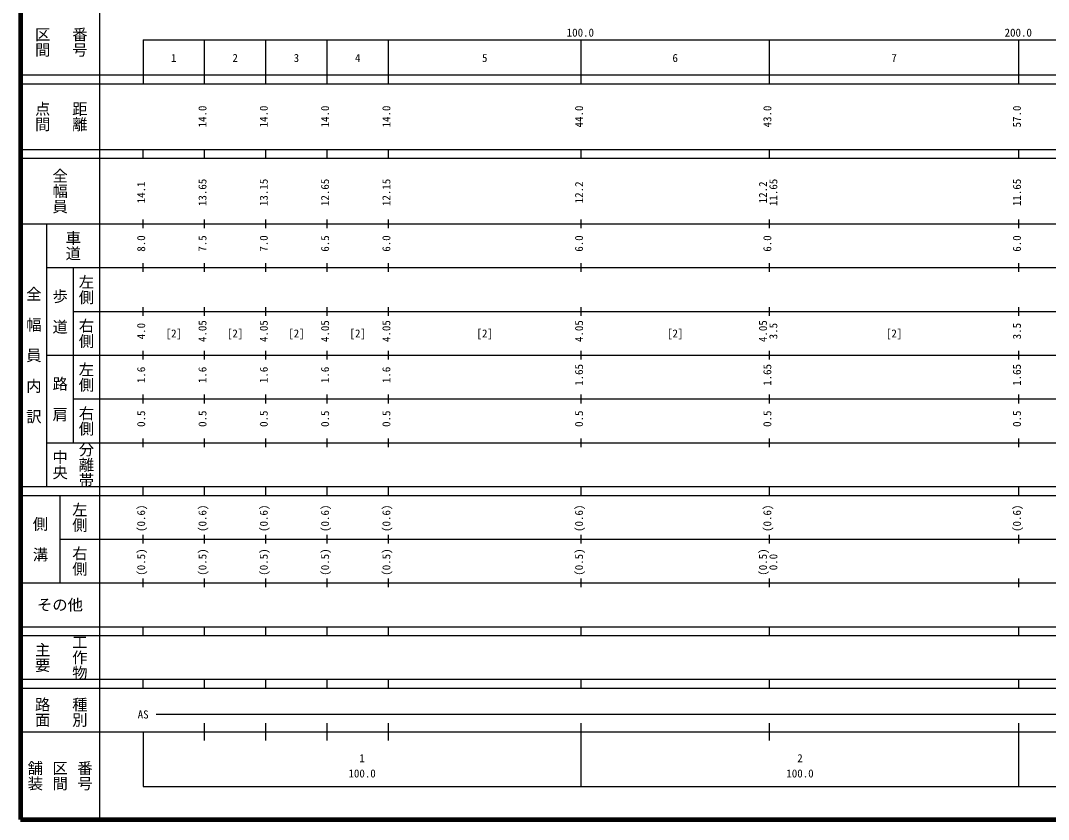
# Model space of a CAD drawing. Units: millimetres on the paper, enlarged 1000 times. Extents: x 40000 to 680000, y 20000 to 380000.
# Drawn here: x 40000 to 274739, y 20000 to 202409 of the extents above; entities that cross this region are included whole.
import ezdxf
from ezdxf.enums import TextEntityAlignment as Align

# ---------------------------------------------------------------- set-up
doc = ezdxf.new("R2010")
doc.units = ezdxf.units.MM
doc.header["$LTSCALE"] = 1000
doc.layers.add('M-TTL', color=2, linetype='Continuous', lineweight=140)
doc.layers.add('M-TTL-BAND', color=7, linetype='Continuous', lineweight=25)
doc.styles.add('@ＭＳ ゴシック', font='')
doc.styles.add('ＭＳ ゴシック', font='')
doc.styles.get('@ＭＳ ゴシック').set_extended_font_data('@MS Gothic')
doc.styles.get('ＭＳ ゴシック').set_extended_font_data('MS Gothic')

msp = doc.modelspace()

# ---------------------------------------------------------------- linework, layer by layer
at = {"layer": 'M-TTL'}
for p, q in [((40000, 380000), (40000, 20000)), ((40000, 20000), (680000, 20000))]:
    msp.add_line(p, q, dxfattribs=at)
at = {"layer": 'M-TTL-BAND'}
for p, q in [((58000, 370000), (58000, 20000)), ((68000, 198000), (579000, 198000)), ((68000, 198000), (68000, 188000)), ((82000, 188000), (82000, 198000)), ((96000, 188000), (96000, 198000)), ((110000, 188000), (110000, 198000)), ((124000, 188000), (124000, 198000)), ((168000, 188000), (168000, 198000)), ((211000, 188000), (211000, 198000)), ((268000, 188000), (268000, 198000)), ((40000, 190000), (579000, 190000)), ((40000, 188000), (579000, 188000)), ((40000, 173000), (579000, 173000)), ((68000, 171000), (68000, 173000)), ((82000, 171000), (82000, 173000)), ((96000, 171000), (96000, 173000)), ((110000, 171000), (110000, 173000)), ((124000, 171000), (124000, 173000)), ((168000, 171000), (168000, 173000)), ((211000, 171000), (211000, 173000)), ((268000, 171000), (268000, 173000)), ((40000, 171000), (579000, 171000)), ((40000, 156000), (579000, 156000)), ((46000, 96000), (46000, 156000)), ((68000, 155000), (68000, 157000)), ((82000, 155000), (82000, 157000)), ((96000, 155000), (96000, 157000)), ((110000, 155000), (110000, 157000)), ((124000, 155000), (124000, 157000)), ((168000, 155000), (168000, 157000)), ((211000, 155000), (211000, 157000)), ((268000, 155000), (268000, 157000)), ((46000, 146000), (579000, 146000)), ((52000, 146000), (52000, 106000)), ((68000, 145000), (68000, 147000)), ((82000, 145000), (82000, 147000)), ((96000, 145000), (96000, 147000)), ((110000, 145000), (110000, 147000)), ((124000, 145000), (124000, 147000)), ((168000, 145000), (168000, 147000)), ((211000, 145000), (211000, 147000)), ((268000, 145000), (268000, 147000)), ((68000, 135000), (68000, 137000)), ((82000, 135000), (82000, 137000)), ((96000, 135000), (96000, 137000)), ((110000, 135000), (110000, 137000)), ((124000, 135000), (124000, 137000)), ((168000, 135000), (168000, 137000)), ((211000, 135000), (211000, 137000)), ((268000, 135000), (268000, 137000)), ((52000, 136000), (579000, 136000)), ((68000, 125000), (68000, 127000)), ((82000, 125000), (82000, 127000)), ((96000, 125000), (96000, 127000)), ((110000, 125000), (110000, 127000)), ((124000, 125000), (124000, 127000)), ((168000, 125000), (168000, 127000)), ((211000, 125000), (211000, 127000)), ((268000, 125000), (268000, 127000)), ((46000, 126000), (579000, 126000)), ((52000, 116000), (579000, 116000)), ((68000, 115000), (68000, 117000)), ((82000, 115000), (82000, 117000)), ((96000, 115000), (96000, 117000)), ((110000, 115000), (110000, 117000)), ((124000, 115000), (124000, 117000)), ((168000, 115000), (168000, 117000)), ((211000, 115000), (211000, 117000)), ((268000, 115000), (268000, 117000)), ((46000, 106000), (579000, 106000)), ((68000, 105000), (68000, 107000)), ((82000, 105000), (82000, 107000)), ((96000, 105000), (96000, 107000)), ((110000, 105000), (110000, 107000)), ((124000, 105000), (124000, 107000)), ((168000, 105000), (168000, 107000)), ((211000, 105000), (211000, 107000)), ((268000, 105000), (268000, 107000)), ((40000, 96000), (579000, 96000)), ((40000, 94000), (579000, 94000)), ((49000, 94000), (49000, 74000)), ((68000, 94000), (68000, 96000)), ((82000, 94000), (82000, 96000)), ((96000, 94000), (96000, 96000)), ((110000, 94000), (110000, 96000)), ((124000, 94000), (124000, 96000)), ((168000, 94000), (168000, 96000)), ((211000, 94000), (211000, 96000)), ((268000, 94000), (268000, 96000)), ((68000, 83000), (68000, 85000)), ((82000, 83000), (82000, 85000)), ((96000, 83000), (96000, 85000)), ((110000, 83000), (110000, 85000)), ((124000, 83000), (124000, 85000)), ((168000, 83000), (168000, 85000)), ((211000, 83000), (211000, 85000)), ((268000, 83000), (268000, 85000)), ((49000, 84000), (579000, 84000)), ((40000, 74000), (579000, 74000)), ((68000, 73000), (68000, 75000)), ((82000, 73000), (82000, 75000)), ((96000, 73000), (96000, 75000)), ((110000, 73000), (110000, 75000)), ((124000, 73000), (124000, 75000)), ((168000, 73000), (168000, 75000)), ((211000, 73000), (211000, 75000)), ((268000, 73000), (268000, 75000)), ((40000, 64000), (579000, 64000)), ((68000, 62000), (68000, 64000)), ((82000, 62000), (82000, 64000)), ((96000, 62000), (96000, 64000)), ((110000, 62000), (110000, 64000)), ((124000, 62000), (124000, 64000)), ((168000, 62000), (168000, 64000)), ((211000, 62000), (211000, 64000)), ((268000, 62000), (268000, 64000)), ((40000, 62000), (579000, 62000)), ((40000, 52000), (579000, 52000)), ((68000, 50000), (68000, 52000)), ((82000, 50000), (82000, 52000)), ((96000, 50000), (96000, 52000)), ((110000, 50000), (110000, 52000)), ((124000, 50000), (124000, 52000)), ((168000, 50000), (168000, 52000)), ((211000, 50000), (211000, 52000)), ((268000, 50000), (268000, 52000)), ((40000, 50000), (579000, 50000)), ((71000, 44000), (565000, 44000)), ((40000, 40000), (579000, 40000)), ((68000, 40000), (68000, 27500)), ((82000, 38000), (82000, 42000)), ((96000, 38000), (96000, 42000)), ((110000, 38000), (110000, 42000)), ((124000, 38000), (124000, 42000)), ((168000, 27500), (168000, 42000)), ((211000, 38000), (211000, 42000)), ((268000, 27500), (268000, 42000)), ((68000, 27500), (579000, 27500))]:
    msp.add_line(p, q, dxfattribs=at)

# ---------------------------------------------------------------- texts
at = {"layer": 'M-TTL-BAND', "style": '@ＭＳ ゴシック'}
for s, p in [('区間', (45000, 197500)), ('番号', (53500, 197500)), ('点間', (45000, 180500)), ('距離', (53500, 180500)), ('全幅員', (49000, 163500)), ('車道', (52000, 151000)), ('左側', (55000, 141000)), ('全\u3000幅\u3000員\u3000内\u3000訳', (43000, 126000)), ('歩\u3000道', (49000, 136000)), ('右側', (55000, 131000)), ('左側', (55000, 121000)), ('路\u3000肩', (49000, 116000)), ('右側', (55000, 111000)), ('分離帯', (55000, 101000)), ('中央', (49000, 101000)), ('左側', (53500, 89000)), ('側\u3000溝', (44500, 84000)), ('右側', (53500, 79000)), ('工作物', (53500, 57000)), ('主要', (45000, 57000)), ('路面', (45000, 44500)), ('種別', (53500, 44500)), ('舗装', (43333, 30000)), ('区間', (49000, 30000)), ('番号', (54667, 30000))]:
    msp.add_text(s, height=2566, rotation=270, dxfattribs=at).set_placement(p, align=Align.MIDDLE_CENTER)
at = {"layer": 'M-TTL-BAND', "style": 'ＭＳ ゴシック'}
for s, p in [('100.0', (167844, 198195)), ('200.0', (267844, 198195)), ('1', (75000, 192405)), ('2', (89000, 192405)), ('3', (103000, 192405)), ('4', (117000, 192405)), ('5', (146000, 192405)), ('6', (189500, 192405)), ('7', (239500, 192405)), ('[2]', (75000, 129500)), ('[2]', (89000, 129500)), ('[2]', (103000, 129500)), ('[2]', (117000, 129500)), ('[2]', (146000, 129500)), ('[2]', (189500, 129500)), ('[2]', (239500, 129500)), ('AS', (68000, 42500)), ('1', (118000, 32523)), ('2', (218000, 32523)), ('100.0', (118000, 29033)), ('100.0', (218000, 29033))]:
    msp.add_text(s, height=1833, dxfattribs=at).set_placement(p, align=Align.BOTTOM_CENTER)
for s, p in [('14.0', (83000, 180500)), ('14.0', (97000, 180500)), ('14.0', (111000, 180500)), ('14.0', (125000, 180500)), ('44.0', (169000, 180500)), ('43.0', (212000, 180500)), ('57.0', (269000, 180500)), ('14.1', (69000, 163174)), ('13.65', (83000, 163174)), ('13.15', (97000, 163174)), ('12.65', (111000, 163174)), ('12.15', (125000, 163174)), ('12.2', (169000, 163174)), ('12.2', (211000, 163174)), ('11.65', (213370, 163174)), ('11.65', (269000, 163174)), ('8.0', (69000, 151500)), ('7.5', (83000, 151500)), ('7.0', (97000, 151500)), ('6.5', (111000, 151500)), ('6.0', (125000, 151500)), ('6.0', (169000, 151500)), ('6.0', (212000, 151500)), ('6.0', (269000, 151500)), ('4.05', (83000, 131500)), ('4.05', (97000, 131500)), ('4.05', (111000, 131500)), ('4.05', (125000, 131500)), ('4.05', (169000, 131500)), ('4.05', (211000, 131500)), ('4.0', (69000, 131500)), ('3.5', (213370, 131500)), ('3.5', (269000, 131500)), ('1.6', (69000, 121500)), ('1.6', (83000, 121500)), ('1.6', (97000, 121500)), ('1.6', (111000, 121500)), ('1.6', (125000, 121500)), ('1.65', (169000, 121500)), ('1.65', (212000, 121500)), ('1.65', (269000, 121500)), ('0.5', (69000, 111500)), ('0.5', (83000, 111500)), ('0.5', (97000, 111500)), ('0.5', (111000, 111500)), ('0.5', (125000, 111500)), ('0.5', (169000, 111500)), ('0.5', (212000, 111500)), ('0.5', (269000, 111500)), ('(0.6)', (69000, 88764)), ('(0.6)', (83000, 88764)), ('(0.6)', (97000, 88764)), ('(0.6)', (111000, 88764)), ('(0.6)', (125000, 88764)), ('(0.6)', (169000, 88764)), ('(0.6)', (212000, 88764)), ('(0.6)', (269000, 88764)), ('(0.5)', (69000, 78764)), ('(0.5)', (83000, 78764)), ('(0.5)', (97000, 78764)), ('(0.5)', (111000, 78764)), ('(0.5)', (125000, 78764)), ('(0.5)', (169000, 78764)), ('(0.5)', (211000, 78764)), ('0.0', (213370, 78764))]:
    msp.add_text(s, height=1833, rotation=90, dxfattribs=at).set_placement(p, align=Align.BOTTOM_CENTER)
msp.add_text('その他', height=2566, dxfattribs=at).set_placement((49000, 69000), align=Align.MIDDLE_CENTER)

doc.saveas('drawing.dxf')
